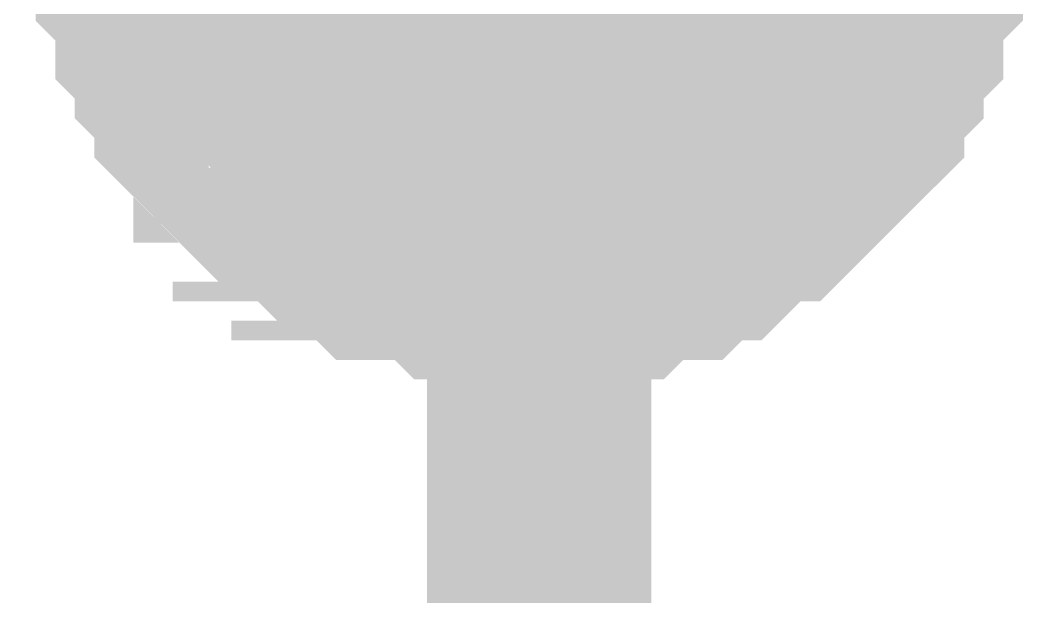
# Model space of a CAD drawing. Header units: inches. Extents: x 0 to 841, y 0 to 594.
# Drawn here: x 424.327 to 425.667, y 141.553 to 142.324 of the extents above; entities that cross this region are included whole.
import ezdxf

# ---------------------------------------------------------------- set-up
doc = ezdxf.new("R2010")
doc.units = ezdxf.units.IN
doc.layers.add('Sheet', color=255, linetype='Continuous')

msp = doc.modelspace()

# ---------------------------------------------------------------- linework, layer by layer
at = {"layer": 'Sheet'}
msp.add_lwpolyline([(424.746, 142.5, 0.508, 0.508, 1), (425.254, 142.5, 0.508, 0.508, 1)], format="xyseb", close=True, dxfattribs=at)
for points in [[(425.0207, 142.49, 0.2997, 0.2997, 0), (425.0207, 137.499, 0.2997, 0.2997, 0), (425.0207, 132.482, 0.2997, 0.2997, 0), (425.0207, 127.491, 0.2997, 0.2997, 0), (425.0207, 122.5001, 0.2997, 0.2997, 0), (425.0207, 117.483, 0.2997, 0.2997, 0), (425.0207, 112.4921, 0.2997, 0.2997, 0), (422.5121, 112.4921, 0.2997, 0.2997, 0)], [(425.0207, 141.9935, 0.2997, 0.2997, 0), (424.9945, 141.9935, 0.2997, 0.2997, 0), (424.9684, 141.9935, 0.2997, 0.2997, 0), (424.9423, 141.9935, 0.2997, 0.2997, 0), (424.9161, 141.9935, 0.2997, 0.2997, 0), (424.89, 142.0196, 0.2997, 0.2997, 0), (424.8639, 142.0196, 0.2997, 0.2997, 0), (424.8377, 142.0196, 0.2997, 0.2997, 0), (424.8116, 142.0196, 0.2997, 0.2997, 0), (424.7855, 142.0458, 0.2997, 0.2997, 0), (424.7594, 142.0458, 0.2997, 0.2997, 0), (424.7594, 142.0719, 0.2997, 0.2997, 0), (424.7332, 142.0719, 0.2997, 0.2997, 0), (424.7071, 142.098, 0.2997, 0.2997, 0), (424.681, 142.098, 0.2997, 0.2997, 0), (424.681, 142.1241, 0.2997, 0.2997, 0), (424.6548, 142.1241, 0.2997, 0.2997, 0), (424.6287, 142.1503, 0.2997, 0.2997, 0), (424.6287, 142.1764, 0.2997, 0.2997, 0), (424.6026, 142.1764, 0.2997, 0.2997, 0), (424.5764, 142.2025, 0.2997, 0.2997, 0), (424.5764, 142.2287, 0.2997, 0.2997, 0), (424.5503, 142.2548, 0.2997, 0.2997, 0), (424.5503, 142.2809, 0.2997, 0.2997, 0), (424.5503, 142.2809, 0.2997, 0.2997, 0), (424.5242, 142.3071, 0.2997, 0.2997, 0), (424.5242, 142.3332, 0.2997, 0.2997, 0), (424.5242, 142.3593, 0.2997, 0.2997, 0), (424.498, 142.3854, 0.2997, 0.2997, 0), (424.498, 142.4116, 0.2997, 0.2997, 0), (424.498, 142.4377, 0.2997, 0.2997, 0), (424.498, 142.4638, 0.2997, 0.2997, 0), (424.498, 142.49, 0.2997, 0.2997, 0)], [(425.0207, 141.9935, 0.2997, 0.2997, 0), (424.9945, 141.9935, 0.2997, 0.2997, 0), (424.9684, 141.9935, 0.2997, 0.2997, 0), (424.9423, 141.9935, 0.2997, 0.2997, 0), (424.9161, 141.9935, 0.2997, 0.2997, 0), (424.89, 142.0196, 0.2997, 0.2997, 0), (424.8639, 142.0196, 0.2997, 0.2997, 0), (424.8377, 142.0196, 0.2997, 0.2997, 0), (424.8116, 142.0196, 0.2997, 0.2997, 0), (424.7855, 142.0458, 0.2997, 0.2997, 0), (424.7594, 142.0458, 0.2997, 0.2997, 0), (424.7594, 142.0719, 0.2997, 0.2997, 0), (424.7332, 142.0719, 0.2997, 0.2997, 0), (424.7071, 142.098, 0.2997, 0.2997, 0), (424.681, 142.098, 0.2997, 0.2997, 0), (424.681, 142.1241, 0.2997, 0.2997, 0), (424.6548, 142.1241, 0.2997, 0.2997, 0), (424.6287, 142.1503, 0.2997, 0.2997, 0), (424.6287, 142.1764, 0.2997, 0.2997, 0), (424.6026, 142.1764, 0.2997, 0.2997, 0), (424.5764, 142.2025, 0.2997, 0.2997, 0), (424.5764, 142.2287, 0.2997, 0.2997, 0), (424.5503, 142.2548, 0.2997, 0.2997, 0), (424.5503, 142.2809, 0.2997, 0.2997, 0), (424.5503, 142.2809, 0.2997, 0.2997, 0), (424.5242, 142.3071, 0.2997, 0.2997, 0), (424.5242, 142.3332, 0.2997, 0.2997, 0), (424.5242, 142.3593, 0.2997, 0.2997, 0), (424.498, 142.3854, 0.2997, 0.2997, 0), (424.498, 142.4116, 0.2997, 0.2997, 0), (424.498, 142.4377, 0.2997, 0.2997, 0), (424.498, 142.4638, 0.2997, 0.2997, 0), (424.498, 142.49, 0.2997, 0.2997, 0)], [(425.0207, 141.9935, 0.2997, 0.2997, 0), (424.9945, 141.9935, 0.2997, 0.2997, 0), (424.9684, 141.9935, 0.2997, 0.2997, 0), (424.9423, 141.9935, 0.2997, 0.2997, 0), (424.9161, 141.9935, 0.2997, 0.2997, 0), (424.89, 142.0196, 0.2997, 0.2997, 0), (424.8639, 142.0196, 0.2997, 0.2997, 0), (424.8377, 142.0196, 0.2997, 0.2997, 0), (424.8116, 142.0196, 0.2997, 0.2997, 0), (424.7855, 142.0458, 0.2997, 0.2997, 0), (424.7594, 142.0458, 0.2997, 0.2997, 0), (424.7594, 142.0719, 0.2997, 0.2997, 0), (424.7332, 142.0719, 0.2997, 0.2997, 0), (424.7071, 142.098, 0.2997, 0.2997, 0), (424.681, 142.098, 0.2997, 0.2997, 0), (424.681, 142.1241, 0.2997, 0.2997, 0), (424.6548, 142.1241, 0.2997, 0.2997, 0), (424.6287, 142.1503, 0.2997, 0.2997, 0), (424.6287, 142.1764, 0.2997, 0.2997, 0), (424.6026, 142.1764, 0.2997, 0.2997, 0), (424.5764, 142.2025, 0.2997, 0.2997, 0), (424.5764, 142.2287, 0.2997, 0.2997, 0), (424.5503, 142.2548, 0.2997, 0.2997, 0), (424.5503, 142.2809, 0.2997, 0.2997, 0), (424.5503, 142.2809, 0.2997, 0.2997, 0), (424.5242, 142.3071, 0.2997, 0.2997, 0), (424.5242, 142.3332, 0.2997, 0.2997, 0), (424.5242, 142.3593, 0.2997, 0.2997, 0), (424.498, 142.3854, 0.2997, 0.2997, 0), (424.498, 142.4116, 0.2997, 0.2997, 0), (424.498, 142.4377, 0.2997, 0.2997, 0), (424.498, 142.4638, 0.2997, 0.2997, 0), (424.498, 142.49, 0.2997, 0.2997, 0)], [(425.0207, 141.9935, 0.2997, 0.2997, 0), (424.9945, 141.9935, 0.2997, 0.2997, 0), (424.9684, 141.9935, 0.2997, 0.2997, 0), (424.9423, 141.9935, 0.2997, 0.2997, 0), (424.9161, 141.9935, 0.2997, 0.2997, 0), (424.89, 142.0196, 0.2997, 0.2997, 0), (424.8639, 142.0196, 0.2997, 0.2997, 0), (424.8377, 142.0196, 0.2997, 0.2997, 0), (424.8116, 142.0196, 0.2997, 0.2997, 0), (424.7855, 142.0458, 0.2997, 0.2997, 0), (424.7594, 142.0458, 0.2997, 0.2997, 0), (424.7594, 142.0719, 0.2997, 0.2997, 0), (424.7332, 142.0719, 0.2997, 0.2997, 0), (424.7071, 142.098, 0.2997, 0.2997, 0), (424.681, 142.098, 0.2997, 0.2997, 0), (424.681, 142.1241, 0.2997, 0.2997, 0), (424.6548, 142.1241, 0.2997, 0.2997, 0), (424.6287, 142.1503, 0.2997, 0.2997, 0), (424.6287, 142.1764, 0.2997, 0.2997, 0), (424.6026, 142.1764, 0.2997, 0.2997, 0), (424.5764, 142.2025, 0.2997, 0.2997, 0), (424.5764, 142.2287, 0.2997, 0.2997, 0), (424.5503, 142.2548, 0.2997, 0.2997, 0), (424.5503, 142.2809, 0.2997, 0.2997, 0), (424.5503, 142.2809, 0.2997, 0.2997, 0), (424.5242, 142.3071, 0.2997, 0.2997, 0), (424.5242, 142.3332, 0.2997, 0.2997, 0), (424.5242, 142.3593, 0.2997, 0.2997, 0), (424.498, 142.3854, 0.2997, 0.2997, 0), (424.498, 142.4116, 0.2997, 0.2997, 0), (424.498, 142.4377, 0.2997, 0.2997, 0), (424.498, 142.4638, 0.2997, 0.2997, 0), (424.498, 142.49, 0.2997, 0.2997, 0)], [(425.0207, 141.9935, 0.2997, 0.2997, 0), (424.9945, 141.9935, 0.2997, 0.2997, 0), (424.9684, 141.9935, 0.2997, 0.2997, 0), (424.9423, 141.9935, 0.2997, 0.2997, 0), (424.9161, 141.9935, 0.2997, 0.2997, 0), (424.89, 142.0196, 0.2997, 0.2997, 0), (424.8639, 142.0196, 0.2997, 0.2997, 0), (424.8377, 142.0196, 0.2997, 0.2997, 0), (424.8116, 142.0196, 0.2997, 0.2997, 0), (424.7855, 142.0458, 0.2997, 0.2997, 0), (424.7594, 142.0458, 0.2997, 0.2997, 0), (424.7594, 142.0719, 0.2997, 0.2997, 0), (424.7332, 142.0719, 0.2997, 0.2997, 0), (424.7071, 142.098, 0.2997, 0.2997, 0), (424.681, 142.098, 0.2997, 0.2997, 0), (424.681, 142.1241, 0.2997, 0.2997, 0), (424.6548, 142.1241, 0.2997, 0.2997, 0), (424.6287, 142.1503, 0.2997, 0.2997, 0), (424.6287, 142.1764, 0.2997, 0.2997, 0), (424.6026, 142.1764, 0.2997, 0.2997, 0), (424.5764, 142.2025, 0.2997, 0.2997, 0), (424.5764, 142.2287, 0.2997, 0.2997, 0), (424.5503, 142.2548, 0.2997, 0.2997, 0), (424.5503, 142.2809, 0.2997, 0.2997, 0), (424.5503, 142.2809, 0.2997, 0.2997, 0), (424.5242, 142.3071, 0.2997, 0.2997, 0), (424.5242, 142.3332, 0.2997, 0.2997, 0), (424.5242, 142.3593, 0.2997, 0.2997, 0), (424.498, 142.3854, 0.2997, 0.2997, 0), (424.498, 142.4116, 0.2997, 0.2997, 0), (424.498, 142.4377, 0.2997, 0.2997, 0), (424.498, 142.4638, 0.2997, 0.2997, 0), (424.498, 142.49, 0.2997, 0.2997, 0)], [(425.0207, 141.9935, 0.2997, 0.2997, 0), (424.9945, 141.9935, 0.2997, 0.2997, 0), (424.9684, 141.9935, 0.2997, 0.2997, 0), (424.9423, 141.9935, 0.2997, 0.2997, 0), (424.9161, 141.9935, 0.2997, 0.2997, 0), (424.89, 142.0196, 0.2997, 0.2997, 0), (424.8639, 142.0196, 0.2997, 0.2997, 0), (424.8377, 142.0196, 0.2997, 0.2997, 0), (424.8116, 142.0196, 0.2997, 0.2997, 0), (424.7855, 142.0458, 0.2997, 0.2997, 0), (424.7594, 142.0458, 0.2997, 0.2997, 0), (424.7594, 142.0719, 0.2997, 0.2997, 0), (424.7332, 142.0719, 0.2997, 0.2997, 0), (424.7071, 142.098, 0.2997, 0.2997, 0), (424.681, 142.098, 0.2997, 0.2997, 0), (424.681, 142.1241, 0.2997, 0.2997, 0), (424.6548, 142.1241, 0.2997, 0.2997, 0), (424.6287, 142.1503, 0.2997, 0.2997, 0), (424.6287, 142.1764, 0.2997, 0.2997, 0), (424.6026, 142.1764, 0.2997, 0.2997, 0), (424.5764, 142.2025, 0.2997, 0.2997, 0), (424.5764, 142.2287, 0.2997, 0.2997, 0), (424.5503, 142.2548, 0.2997, 0.2997, 0), (424.5503, 142.2809, 0.2997, 0.2997, 0), (424.5503, 142.2809, 0.2997, 0.2997, 0), (424.5242, 142.3071, 0.2997, 0.2997, 0), (424.5242, 142.3332, 0.2997, 0.2997, 0), (424.5242, 142.3593, 0.2997, 0.2997, 0), (424.498, 142.3854, 0.2997, 0.2997, 0), (424.498, 142.4116, 0.2997, 0.2997, 0), (424.498, 142.4377, 0.2997, 0.2997, 0), (424.498, 142.4638, 0.2997, 0.2997, 0), (424.498, 142.49, 0.2997, 0.2997, 0)], [(425.5172, 142.49, 0.2997, 0.2997, 0), (425.5172, 142.4638, 0.2997, 0.2997, 0), (425.5172, 142.4377, 0.2997, 0.2997, 0), (425.5172, 142.4116, 0.2997, 0.2997, 0), (425.5172, 142.3854, 0.2997, 0.2997, 0), (425.491, 142.3593, 0.2997, 0.2997, 0), (425.491, 142.3332, 0.2997, 0.2997, 0), (425.491, 142.3071, 0.2997, 0.2997, 0), (425.4649, 142.2809, 0.2997, 0.2997, 0), (425.4649, 142.2809, 0.2997, 0.2997, 0), (425.4649, 142.2548, 0.2997, 0.2997, 0), (425.4388, 142.2287, 0.2997, 0.2997, 0), (425.4388, 142.2025, 0.2997, 0.2997, 0), (425.4126, 142.1764, 0.2997, 0.2997, 0), (425.4126, 142.1764, 0.2997, 0.2997, 0), (425.3865, 142.1503, 0.2997, 0.2997, 0), (425.3604, 142.1241, 0.2997, 0.2997, 0), (425.3604, 142.1241, 0.2997, 0.2997, 0), (425.3342, 142.098, 0.2997, 0.2997, 0), (425.3081, 142.098, 0.2997, 0.2997, 0), (425.282, 142.0719, 0.2997, 0.2997, 0), (425.282, 142.0719, 0.2997, 0.2997, 0), (425.2558, 142.0458, 0.2997, 0.2997, 0), (425.2297, 142.0458, 0.2997, 0.2997, 0), (425.2036, 142.0196, 0.2997, 0.2997, 0), (425.1774, 142.0196, 0.2997, 0.2997, 0), (425.1513, 142.0196, 0.2997, 0.2997, 0), (425.1513, 142.0196, 0.2997, 0.2997, 0), (425.1252, 141.9935, 0.2997, 0.2997, 0), (425.0991, 141.9935, 0.2997, 0.2997, 0), (425.0729, 141.9935, 0.2997, 0.2997, 0), (425.0468, 141.9935, 0.2997, 0.2997, 0), (425.0207, 141.9935, 0.2997, 0.2997, 0)], [(425.5172, 142.49, 0.2997, 0.2997, 0), (425.5172, 142.4638, 0.2997, 0.2997, 0), (425.5172, 142.4377, 0.2997, 0.2997, 0), (425.5172, 142.4116, 0.2997, 0.2997, 0), (425.5172, 142.3854, 0.2997, 0.2997, 0), (425.491, 142.3593, 0.2997, 0.2997, 0), (425.491, 142.3332, 0.2997, 0.2997, 0), (425.491, 142.3071, 0.2997, 0.2997, 0), (425.4649, 142.2809, 0.2997, 0.2997, 0), (425.4649, 142.2809, 0.2997, 0.2997, 0), (425.4649, 142.2548, 0.2997, 0.2997, 0), (425.4388, 142.2287, 0.2997, 0.2997, 0), (425.4388, 142.2025, 0.2997, 0.2997, 0), (425.4126, 142.1764, 0.2997, 0.2997, 0), (425.4126, 142.1764, 0.2997, 0.2997, 0), (425.3865, 142.1503, 0.2997, 0.2997, 0), (425.3604, 142.1241, 0.2997, 0.2997, 0), (425.3604, 142.1241, 0.2997, 0.2997, 0), (425.3342, 142.098, 0.2997, 0.2997, 0), (425.3081, 142.098, 0.2997, 0.2997, 0), (425.282, 142.0719, 0.2997, 0.2997, 0), (425.282, 142.0719, 0.2997, 0.2997, 0), (425.2558, 142.0458, 0.2997, 0.2997, 0), (425.2297, 142.0458, 0.2997, 0.2997, 0), (425.2036, 142.0196, 0.2997, 0.2997, 0), (425.1774, 142.0196, 0.2997, 0.2997, 0), (425.1513, 142.0196, 0.2997, 0.2997, 0), (425.1513, 142.0196, 0.2997, 0.2997, 0), (425.1252, 141.9935, 0.2997, 0.2997, 0), (425.0991, 141.9935, 0.2997, 0.2997, 0), (425.0729, 141.9935, 0.2997, 0.2997, 0), (425.0468, 141.9935, 0.2997, 0.2997, 0), (425.0207, 141.9935, 0.2997, 0.2997, 0)], [(425.5172, 142.49, 0.2997, 0.2997, 0), (425.5172, 142.4638, 0.2997, 0.2997, 0), (425.5172, 142.4377, 0.2997, 0.2997, 0), (425.5172, 142.4116, 0.2997, 0.2997, 0), (425.5172, 142.3854, 0.2997, 0.2997, 0), (425.491, 142.3593, 0.2997, 0.2997, 0), (425.491, 142.3332, 0.2997, 0.2997, 0), (425.491, 142.3071, 0.2997, 0.2997, 0), (425.4649, 142.2809, 0.2997, 0.2997, 0), (425.4649, 142.2809, 0.2997, 0.2997, 0), (425.4649, 142.2548, 0.2997, 0.2997, 0), (425.4388, 142.2287, 0.2997, 0.2997, 0), (425.4388, 142.2025, 0.2997, 0.2997, 0), (425.4126, 142.1764, 0.2997, 0.2997, 0), (425.4126, 142.1764, 0.2997, 0.2997, 0), (425.3865, 142.1503, 0.2997, 0.2997, 0), (425.3604, 142.1241, 0.2997, 0.2997, 0), (425.3604, 142.1241, 0.2997, 0.2997, 0), (425.3342, 142.098, 0.2997, 0.2997, 0), (425.3081, 142.098, 0.2997, 0.2997, 0), (425.282, 142.0719, 0.2997, 0.2997, 0), (425.282, 142.0719, 0.2997, 0.2997, 0), (425.2558, 142.0458, 0.2997, 0.2997, 0), (425.2297, 142.0458, 0.2997, 0.2997, 0), (425.2036, 142.0196, 0.2997, 0.2997, 0), (425.1774, 142.0196, 0.2997, 0.2997, 0), (425.1513, 142.0196, 0.2997, 0.2997, 0), (425.1513, 142.0196, 0.2997, 0.2997, 0), (425.1252, 141.9935, 0.2997, 0.2997, 0), (425.0991, 141.9935, 0.2997, 0.2997, 0), (425.0729, 141.9935, 0.2997, 0.2997, 0), (425.0468, 141.9935, 0.2997, 0.2997, 0), (425.0207, 141.9935, 0.2997, 0.2997, 0)], [(425.5172, 142.49, 0.2997, 0.2997, 0), (425.5172, 142.4638, 0.2997, 0.2997, 0), (425.5172, 142.4377, 0.2997, 0.2997, 0), (425.5172, 142.4116, 0.2997, 0.2997, 0), (425.5172, 142.3854, 0.2997, 0.2997, 0), (425.491, 142.3593, 0.2997, 0.2997, 0), (425.491, 142.3332, 0.2997, 0.2997, 0), (425.491, 142.3071, 0.2997, 0.2997, 0), (425.4649, 142.2809, 0.2997, 0.2997, 0), (425.4649, 142.2809, 0.2997, 0.2997, 0), (425.4649, 142.2548, 0.2997, 0.2997, 0), (425.4388, 142.2287, 0.2997, 0.2997, 0), (425.4388, 142.2025, 0.2997, 0.2997, 0), (425.4126, 142.1764, 0.2997, 0.2997, 0), (425.4126, 142.1764, 0.2997, 0.2997, 0), (425.3865, 142.1503, 0.2997, 0.2997, 0), (425.3604, 142.1241, 0.2997, 0.2997, 0), (425.3604, 142.1241, 0.2997, 0.2997, 0), (425.3342, 142.098, 0.2997, 0.2997, 0), (425.3081, 142.098, 0.2997, 0.2997, 0), (425.282, 142.0719, 0.2997, 0.2997, 0), (425.282, 142.0719, 0.2997, 0.2997, 0), (425.2558, 142.0458, 0.2997, 0.2997, 0), (425.2297, 142.0458, 0.2997, 0.2997, 0), (425.2036, 142.0196, 0.2997, 0.2997, 0), (425.1774, 142.0196, 0.2997, 0.2997, 0), (425.1513, 142.0196, 0.2997, 0.2997, 0), (425.1513, 142.0196, 0.2997, 0.2997, 0), (425.1252, 141.9935, 0.2997, 0.2997, 0), (425.0991, 141.9935, 0.2997, 0.2997, 0), (425.0729, 141.9935, 0.2997, 0.2997, 0), (425.0468, 141.9935, 0.2997, 0.2997, 0), (425.0207, 141.9935, 0.2997, 0.2997, 0)], [(425.5172, 142.49, 0.2997, 0.2997, 0), (425.5172, 142.4638, 0.2997, 0.2997, 0), (425.5172, 142.4377, 0.2997, 0.2997, 0), (425.5172, 142.4116, 0.2997, 0.2997, 0), (425.5172, 142.3854, 0.2997, 0.2997, 0), (425.491, 142.3593, 0.2997, 0.2997, 0), (425.491, 142.3332, 0.2997, 0.2997, 0), (425.491, 142.3071, 0.2997, 0.2997, 0), (425.4649, 142.2809, 0.2997, 0.2997, 0), (425.4649, 142.2809, 0.2997, 0.2997, 0), (425.4649, 142.2548, 0.2997, 0.2997, 0), (425.4388, 142.2287, 0.2997, 0.2997, 0), (425.4388, 142.2025, 0.2997, 0.2997, 0), (425.4126, 142.1764, 0.2997, 0.2997, 0), (425.4126, 142.1764, 0.2997, 0.2997, 0), (425.3865, 142.1503, 0.2997, 0.2997, 0), (425.3604, 142.1241, 0.2997, 0.2997, 0), (425.3604, 142.1241, 0.2997, 0.2997, 0), (425.3342, 142.098, 0.2997, 0.2997, 0), (425.3081, 142.098, 0.2997, 0.2997, 0), (425.282, 142.0719, 0.2997, 0.2997, 0), (425.282, 142.0719, 0.2997, 0.2997, 0), (425.2558, 142.0458, 0.2997, 0.2997, 0), (425.2297, 142.0458, 0.2997, 0.2997, 0), (425.2036, 142.0196, 0.2997, 0.2997, 0), (425.1774, 142.0196, 0.2997, 0.2997, 0), (425.1513, 142.0196, 0.2997, 0.2997, 0), (425.1513, 142.0196, 0.2997, 0.2997, 0), (425.1252, 141.9935, 0.2997, 0.2997, 0), (425.0991, 141.9935, 0.2997, 0.2997, 0), (425.0729, 141.9935, 0.2997, 0.2997, 0), (425.0468, 141.9935, 0.2997, 0.2997, 0), (425.0207, 141.9935, 0.2997, 0.2997, 0)], [(425.5172, 142.49, 0.2997, 0.2997, 0), (425.5172, 142.4638, 0.2997, 0.2997, 0), (425.5172, 142.4377, 0.2997, 0.2997, 0), (425.5172, 142.4116, 0.2997, 0.2997, 0), (425.5172, 142.3854, 0.2997, 0.2997, 0), (425.491, 142.3593, 0.2997, 0.2997, 0), (425.491, 142.3332, 0.2997, 0.2997, 0), (425.491, 142.3071, 0.2997, 0.2997, 0), (425.4649, 142.2809, 0.2997, 0.2997, 0), (425.4649, 142.2809, 0.2997, 0.2997, 0), (425.4649, 142.2548, 0.2997, 0.2997, 0), (425.4388, 142.2287, 0.2997, 0.2997, 0), (425.4388, 142.2025, 0.2997, 0.2997, 0), (425.4126, 142.1764, 0.2997, 0.2997, 0), (425.4126, 142.1764, 0.2997, 0.2997, 0), (425.3865, 142.1503, 0.2997, 0.2997, 0), (425.3604, 142.1241, 0.2997, 0.2997, 0), (425.3604, 142.1241, 0.2997, 0.2997, 0), (425.3342, 142.098, 0.2997, 0.2997, 0), (425.3081, 142.098, 0.2997, 0.2997, 0), (425.282, 142.0719, 0.2997, 0.2997, 0), (425.282, 142.0719, 0.2997, 0.2997, 0), (425.2558, 142.0458, 0.2997, 0.2997, 0), (425.2297, 142.0458, 0.2997, 0.2997, 0), (425.2036, 142.0196, 0.2997, 0.2997, 0), (425.1774, 142.0196, 0.2997, 0.2997, 0), (425.1513, 142.0196, 0.2997, 0.2997, 0), (425.1513, 142.0196, 0.2997, 0.2997, 0), (425.1252, 141.9935, 0.2997, 0.2997, 0), (425.0991, 141.9935, 0.2997, 0.2997, 0), (425.0729, 141.9935, 0.2997, 0.2997, 0), (425.0468, 141.9935, 0.2997, 0.2997, 0), (425.0207, 141.9935, 0.2997, 0.2997, 0)], [(425.0207, 141.9935, 0.0991, 0.0991, 0), (424.9945, 141.9935, 0.0991, 0.0991, 0), (424.9684, 141.9935, 0.0991, 0.0991, 0), (424.9423, 141.9935, 0.0991, 0.0991, 0), (424.9161, 141.9935, 0.0991, 0.0991, 0), (424.89, 142.0196, 0.0991, 0.0991, 0), (424.8639, 142.0196, 0.0991, 0.0991, 0), (424.8377, 142.0196, 0.0991, 0.0991, 0), (424.8116, 142.0196, 0.0991, 0.0991, 0), (424.7855, 142.0458, 0.0991, 0.0991, 0), (424.7594, 142.0458, 0.0991, 0.0991, 0), (424.7594, 142.0719, 0.0991, 0.0991, 0), (424.7332, 142.0719, 0.0991, 0.0991, 0), (424.7071, 142.098, 0.0991, 0.0991, 0), (424.681, 142.098, 0.0991, 0.0991, 0), (424.681, 142.1241, 0.0991, 0.0991, 0), (424.6548, 142.1241, 0.0991, 0.0991, 0), (424.6287, 142.1503, 0.0991, 0.0991, 0), (424.6287, 142.1764, 0.0991, 0.0991, 0), (424.6026, 142.1764, 0.0991, 0.0991, 0), (424.5764, 142.2025, 0.0991, 0.0991, 0), (424.5764, 142.2287, 0.0991, 0.0991, 0), (424.5503, 142.2548, 0.0991, 0.0991, 0), (424.5503, 142.2809, 0.0991, 0.0991, 0), (424.5503, 142.2809, 0.0991, 0.0991, 0), (424.5242, 142.3071, 0.0991, 0.0991, 0), (424.5242, 142.3332, 0.0991, 0.0991, 0), (424.5242, 142.3593, 0.0991, 0.0991, 0), (424.498, 142.3854, 0.0991, 0.0991, 0)], [(425.0207, 141.9935, 0.0991, 0.0991, 0), (424.9945, 141.9935, 0.0991, 0.0991, 0), (424.9684, 141.9935, 0.0991, 0.0991, 0), (424.9423, 141.9935, 0.0991, 0.0991, 0), (424.9161, 141.9935, 0.0991, 0.0991, 0), (424.89, 142.0196, 0.0991, 0.0991, 0), (424.8639, 142.0196, 0.0991, 0.0991, 0), (424.8377, 142.0196, 0.0991, 0.0991, 0), (424.8116, 142.0196, 0.0991, 0.0991, 0), (424.7855, 142.0458, 0.0991, 0.0991, 0), (424.7594, 142.0458, 0.0991, 0.0991, 0), (424.7594, 142.0719, 0.0991, 0.0991, 0), (424.7332, 142.0719, 0.0991, 0.0991, 0), (424.7071, 142.098, 0.0991, 0.0991, 0), (424.681, 142.098, 0.0991, 0.0991, 0), (424.681, 142.1241, 0.0991, 0.0991, 0), (424.6548, 142.1241, 0.0991, 0.0991, 0), (424.6287, 142.1503, 0.0991, 0.0991, 0), (424.6287, 142.1764, 0.0991, 0.0991, 0), (424.6026, 142.1764, 0.0991, 0.0991, 0), (424.5764, 142.2025, 0.0991, 0.0991, 0), (424.5764, 142.2287, 0.0991, 0.0991, 0), (424.5503, 142.2548, 0.0991, 0.0991, 0), (424.5503, 142.2809, 0.0991, 0.0991, 0), (424.5503, 142.2809, 0.0991, 0.0991, 0), (424.5242, 142.3071, 0.0991, 0.0991, 0), (424.5242, 142.3332, 0.0991, 0.0991, 0), (424.5242, 142.3593, 0.0991, 0.0991, 0), (424.498, 142.3854, 0.0991, 0.0991, 0)], [(425.0207, 141.9935, 0.0991, 0.0991, 0), (424.9945, 141.9935, 0.0991, 0.0991, 0), (424.9684, 141.9935, 0.0991, 0.0991, 0), (424.9423, 141.9935, 0.0991, 0.0991, 0), (424.9161, 141.9935, 0.0991, 0.0991, 0), (424.89, 142.0196, 0.0991, 0.0991, 0), (424.8639, 142.0196, 0.0991, 0.0991, 0), (424.8377, 142.0196, 0.0991, 0.0991, 0), (424.8116, 142.0196, 0.0991, 0.0991, 0), (424.7855, 142.0458, 0.0991, 0.0991, 0), (424.7594, 142.0458, 0.0991, 0.0991, 0), (424.7594, 142.0719, 0.0991, 0.0991, 0), (424.7332, 142.0719, 0.0991, 0.0991, 0), (424.7071, 142.098, 0.0991, 0.0991, 0), (424.681, 142.098, 0.0991, 0.0991, 0), (424.681, 142.1241, 0.0991, 0.0991, 0), (424.6548, 142.1241, 0.0991, 0.0991, 0), (424.6287, 142.1503, 0.0991, 0.0991, 0), (424.6287, 142.1764, 0.0991, 0.0991, 0), (424.6026, 142.1764, 0.0991, 0.0991, 0), (424.5764, 142.2025, 0.0991, 0.0991, 0), (424.5764, 142.2287, 0.0991, 0.0991, 0), (424.5503, 142.2548, 0.0991, 0.0991, 0), (424.5503, 142.2809, 0.0991, 0.0991, 0), (424.5503, 142.2809, 0.0991, 0.0991, 0), (424.5242, 142.3071, 0.0991, 0.0991, 0), (424.5242, 142.3332, 0.0991, 0.0991, 0), (424.5242, 142.3593, 0.0991, 0.0991, 0), (424.498, 142.3854, 0.0991, 0.0991, 0)], [(425.0207, 141.9935, 0.0991, 0.0991, 0), (424.9945, 141.9935, 0.0991, 0.0991, 0), (424.9684, 141.9935, 0.0991, 0.0991, 0), (424.9423, 141.9935, 0.0991, 0.0991, 0), (424.9161, 141.9935, 0.0991, 0.0991, 0), (424.89, 142.0196, 0.0991, 0.0991, 0), (424.8639, 142.0196, 0.0991, 0.0991, 0), (424.8377, 142.0196, 0.0991, 0.0991, 0), (424.8116, 142.0196, 0.0991, 0.0991, 0), (424.7855, 142.0458, 0.0991, 0.0991, 0), (424.7594, 142.0458, 0.0991, 0.0991, 0), (424.7594, 142.0719, 0.0991, 0.0991, 0), (424.7332, 142.0719, 0.0991, 0.0991, 0), (424.7071, 142.098, 0.0991, 0.0991, 0), (424.681, 142.098, 0.0991, 0.0991, 0), (424.681, 142.1241, 0.0991, 0.0991, 0), (424.6548, 142.1241, 0.0991, 0.0991, 0), (424.6287, 142.1503, 0.0991, 0.0991, 0), (424.6287, 142.1764, 0.0991, 0.0991, 0), (424.6026, 142.1764, 0.0991, 0.0991, 0), (424.5764, 142.2025, 0.0991, 0.0991, 0), (424.5764, 142.2287, 0.0991, 0.0991, 0), (424.5503, 142.2548, 0.0991, 0.0991, 0), (424.5503, 142.2809, 0.0991, 0.0991, 0), (424.5503, 142.2809, 0.0991, 0.0991, 0), (424.5242, 142.3071, 0.0991, 0.0991, 0), (424.5242, 142.3332, 0.0991, 0.0991, 0), (424.5242, 142.3593, 0.0991, 0.0991, 0), (424.498, 142.3854, 0.0991, 0.0991, 0)], [(425.0207, 141.9935, 0.0991, 0.0991, 0), (424.9945, 141.9935, 0.0991, 0.0991, 0), (424.9684, 141.9935, 0.0991, 0.0991, 0), (424.9423, 141.9935, 0.0991, 0.0991, 0), (424.9161, 141.9935, 0.0991, 0.0991, 0), (424.89, 142.0196, 0.0991, 0.0991, 0), (424.8639, 142.0196, 0.0991, 0.0991, 0), (424.8377, 142.0196, 0.0991, 0.0991, 0), (424.8116, 142.0196, 0.0991, 0.0991, 0), (424.7855, 142.0458, 0.0991, 0.0991, 0), (424.7594, 142.0458, 0.0991, 0.0991, 0), (424.7594, 142.0719, 0.0991, 0.0991, 0), (424.7332, 142.0719, 0.0991, 0.0991, 0), (424.7071, 142.098, 0.0991, 0.0991, 0), (424.681, 142.098, 0.0991, 0.0991, 0), (424.681, 142.1241, 0.0991, 0.0991, 0), (424.6548, 142.1241, 0.0991, 0.0991, 0), (424.6287, 142.1503, 0.0991, 0.0991, 0), (424.6287, 142.1764, 0.0991, 0.0991, 0), (424.6026, 142.1764, 0.0991, 0.0991, 0), (424.5764, 142.2025, 0.0991, 0.0991, 0), (424.5764, 142.2287, 0.0991, 0.0991, 0), (424.5503, 142.2548, 0.0991, 0.0991, 0), (424.5503, 142.2809, 0.0991, 0.0991, 0), (424.5503, 142.2809, 0.0991, 0.0991, 0), (424.5242, 142.3071, 0.0991, 0.0991, 0), (424.5242, 142.3332, 0.0991, 0.0991, 0), (424.5242, 142.3593, 0.0991, 0.0991, 0), (424.498, 142.3854, 0.0991, 0.0991, 0)], [(425.0207, 141.9935, 0.0991, 0.0991, 0), (424.9945, 141.9935, 0.0991, 0.0991, 0), (424.9684, 141.9935, 0.0991, 0.0991, 0), (424.9423, 141.9935, 0.0991, 0.0991, 0), (424.9161, 141.9935, 0.0991, 0.0991, 0), (424.89, 142.0196, 0.0991, 0.0991, 0), (424.8639, 142.0196, 0.0991, 0.0991, 0), (424.8377, 142.0196, 0.0991, 0.0991, 0), (424.8116, 142.0196, 0.0991, 0.0991, 0), (424.7855, 142.0458, 0.0991, 0.0991, 0), (424.7594, 142.0458, 0.0991, 0.0991, 0), (424.7594, 142.0719, 0.0991, 0.0991, 0), (424.7332, 142.0719, 0.0991, 0.0991, 0), (424.7071, 142.098, 0.0991, 0.0991, 0), (424.681, 142.098, 0.0991, 0.0991, 0), (424.681, 142.1241, 0.0991, 0.0991, 0), (424.6548, 142.1241, 0.0991, 0.0991, 0), (424.6287, 142.1503, 0.0991, 0.0991, 0), (424.6287, 142.1764, 0.0991, 0.0991, 0), (424.6026, 142.1764, 0.0991, 0.0991, 0), (424.5764, 142.2025, 0.0991, 0.0991, 0), (424.5764, 142.2287, 0.0991, 0.0991, 0), (424.5503, 142.2548, 0.0991, 0.0991, 0), (424.5503, 142.2809, 0.0991, 0.0991, 0), (424.5503, 142.2809, 0.0991, 0.0991, 0), (424.5242, 142.3071, 0.0991, 0.0991, 0), (424.5242, 142.3332, 0.0991, 0.0991, 0), (424.5242, 142.3593, 0.0991, 0.0991, 0), (424.498, 142.3854, 0.0991, 0.0991, 0)], [(425.5172, 142.3854, 0.0991, 0.0991, 0), (425.491, 142.3593, 0.0991, 0.0991, 0), (425.491, 142.3332, 0.0991, 0.0991, 0), (425.491, 142.3071, 0.0991, 0.0991, 0), (425.4649, 142.2809, 0.0991, 0.0991, 0), (425.4649, 142.2809, 0.0991, 0.0991, 0), (425.4649, 142.2548, 0.0991, 0.0991, 0), (425.4388, 142.2287, 0.0991, 0.0991, 0), (425.4388, 142.2025, 0.0991, 0.0991, 0), (425.4126, 142.1764, 0.0991, 0.0991, 0), (425.4126, 142.1764, 0.0991, 0.0991, 0), (425.3865, 142.1503, 0.0991, 0.0991, 0), (425.3604, 142.1241, 0.0991, 0.0991, 0), (425.3604, 142.1241, 0.0991, 0.0991, 0), (425.3342, 142.098, 0.0991, 0.0991, 0), (425.3081, 142.098, 0.0991, 0.0991, 0), (425.282, 142.0719, 0.0991, 0.0991, 0), (425.282, 142.0719, 0.0991, 0.0991, 0), (425.2558, 142.0458, 0.0991, 0.0991, 0), (425.2297, 142.0458, 0.0991, 0.0991, 0), (425.2036, 142.0196, 0.0991, 0.0991, 0), (425.1774, 142.0196, 0.0991, 0.0991, 0), (425.1513, 142.0196, 0.0991, 0.0991, 0), (425.1513, 142.0196, 0.0991, 0.0991, 0), (425.1252, 141.9935, 0.0991, 0.0991, 0), (425.0991, 141.9935, 0.0991, 0.0991, 0), (425.0729, 141.9935, 0.0991, 0.0991, 0), (425.0468, 141.9935, 0.0991, 0.0991, 0), (425.0207, 141.9935, 0.0991, 0.0991, 0)], [(425.5172, 142.3854, 0.0991, 0.0991, 0), (425.491, 142.3593, 0.0991, 0.0991, 0), (425.491, 142.3332, 0.0991, 0.0991, 0), (425.491, 142.3071, 0.0991, 0.0991, 0), (425.4649, 142.2809, 0.0991, 0.0991, 0), (425.4649, 142.2809, 0.0991, 0.0991, 0), (425.4649, 142.2548, 0.0991, 0.0991, 0), (425.4388, 142.2287, 0.0991, 0.0991, 0), (425.4388, 142.2025, 0.0991, 0.0991, 0), (425.4126, 142.1764, 0.0991, 0.0991, 0), (425.4126, 142.1764, 0.0991, 0.0991, 0), (425.3865, 142.1503, 0.0991, 0.0991, 0), (425.3604, 142.1241, 0.0991, 0.0991, 0), (425.3604, 142.1241, 0.0991, 0.0991, 0), (425.3342, 142.098, 0.0991, 0.0991, 0), (425.3081, 142.098, 0.0991, 0.0991, 0), (425.282, 142.0719, 0.0991, 0.0991, 0), (425.282, 142.0719, 0.0991, 0.0991, 0), (425.2558, 142.0458, 0.0991, 0.0991, 0), (425.2297, 142.0458, 0.0991, 0.0991, 0), (425.2036, 142.0196, 0.0991, 0.0991, 0), (425.1774, 142.0196, 0.0991, 0.0991, 0), (425.1513, 142.0196, 0.0991, 0.0991, 0), (425.1513, 142.0196, 0.0991, 0.0991, 0), (425.1252, 141.9935, 0.0991, 0.0991, 0), (425.0991, 141.9935, 0.0991, 0.0991, 0), (425.0729, 141.9935, 0.0991, 0.0991, 0), (425.0468, 141.9935, 0.0991, 0.0991, 0), (425.0207, 141.9935, 0.0991, 0.0991, 0)], [(425.5172, 142.3854, 0.0991, 0.0991, 0), (425.491, 142.3593, 0.0991, 0.0991, 0), (425.491, 142.3332, 0.0991, 0.0991, 0), (425.491, 142.3071, 0.0991, 0.0991, 0), (425.4649, 142.2809, 0.0991, 0.0991, 0), (425.4649, 142.2809, 0.0991, 0.0991, 0), (425.4649, 142.2548, 0.0991, 0.0991, 0), (425.4388, 142.2287, 0.0991, 0.0991, 0), (425.4388, 142.2025, 0.0991, 0.0991, 0), (425.4126, 142.1764, 0.0991, 0.0991, 0), (425.4126, 142.1764, 0.0991, 0.0991, 0), (425.3865, 142.1503, 0.0991, 0.0991, 0), (425.3604, 142.1241, 0.0991, 0.0991, 0), (425.3604, 142.1241, 0.0991, 0.0991, 0), (425.3342, 142.098, 0.0991, 0.0991, 0), (425.3081, 142.098, 0.0991, 0.0991, 0), (425.282, 142.0719, 0.0991, 0.0991, 0), (425.282, 142.0719, 0.0991, 0.0991, 0), (425.2558, 142.0458, 0.0991, 0.0991, 0), (425.2297, 142.0458, 0.0991, 0.0991, 0), (425.2036, 142.0196, 0.0991, 0.0991, 0), (425.1774, 142.0196, 0.0991, 0.0991, 0), (425.1513, 142.0196, 0.0991, 0.0991, 0), (425.1513, 142.0196, 0.0991, 0.0991, 0), (425.1252, 141.9935, 0.0991, 0.0991, 0), (425.0991, 141.9935, 0.0991, 0.0991, 0), (425.0729, 141.9935, 0.0991, 0.0991, 0), (425.0468, 141.9935, 0.0991, 0.0991, 0), (425.0207, 141.9935, 0.0991, 0.0991, 0)], [(425.5172, 142.3854, 0.0991, 0.0991, 0), (425.491, 142.3593, 0.0991, 0.0991, 0), (425.491, 142.3332, 0.0991, 0.0991, 0), (425.491, 142.3071, 0.0991, 0.0991, 0), (425.4649, 142.2809, 0.0991, 0.0991, 0), (425.4649, 142.2809, 0.0991, 0.0991, 0), (425.4649, 142.2548, 0.0991, 0.0991, 0), (425.4388, 142.2287, 0.0991, 0.0991, 0), (425.4388, 142.2025, 0.0991, 0.0991, 0), (425.4126, 142.1764, 0.0991, 0.0991, 0), (425.4126, 142.1764, 0.0991, 0.0991, 0), (425.3865, 142.1503, 0.0991, 0.0991, 0), (425.3604, 142.1241, 0.0991, 0.0991, 0), (425.3604, 142.1241, 0.0991, 0.0991, 0), (425.3342, 142.098, 0.0991, 0.0991, 0), (425.3081, 142.098, 0.0991, 0.0991, 0), (425.282, 142.0719, 0.0991, 0.0991, 0), (425.282, 142.0719, 0.0991, 0.0991, 0), (425.2558, 142.0458, 0.0991, 0.0991, 0), (425.2297, 142.0458, 0.0991, 0.0991, 0), (425.2036, 142.0196, 0.0991, 0.0991, 0), (425.1774, 142.0196, 0.0991, 0.0991, 0), (425.1513, 142.0196, 0.0991, 0.0991, 0), (425.1513, 142.0196, 0.0991, 0.0991, 0), (425.1252, 141.9935, 0.0991, 0.0991, 0), (425.0991, 141.9935, 0.0991, 0.0991, 0), (425.0729, 141.9935, 0.0991, 0.0991, 0), (425.0468, 141.9935, 0.0991, 0.0991, 0), (425.0207, 141.9935, 0.0991, 0.0991, 0)], [(425.5172, 142.3854, 0.0991, 0.0991, 0), (425.491, 142.3593, 0.0991, 0.0991, 0), (425.491, 142.3332, 0.0991, 0.0991, 0), (425.491, 142.3071, 0.0991, 0.0991, 0), (425.4649, 142.2809, 0.0991, 0.0991, 0), (425.4649, 142.2809, 0.0991, 0.0991, 0), (425.4649, 142.2548, 0.0991, 0.0991, 0), (425.4388, 142.2287, 0.0991, 0.0991, 0), (425.4388, 142.2025, 0.0991, 0.0991, 0), (425.4126, 142.1764, 0.0991, 0.0991, 0), (425.4126, 142.1764, 0.0991, 0.0991, 0), (425.3865, 142.1503, 0.0991, 0.0991, 0), (425.3604, 142.1241, 0.0991, 0.0991, 0), (425.3604, 142.1241, 0.0991, 0.0991, 0), (425.3342, 142.098, 0.0991, 0.0991, 0), (425.3081, 142.098, 0.0991, 0.0991, 0), (425.282, 142.0719, 0.0991, 0.0991, 0), (425.282, 142.0719, 0.0991, 0.0991, 0), (425.2558, 142.0458, 0.0991, 0.0991, 0), (425.2297, 142.0458, 0.0991, 0.0991, 0), (425.2036, 142.0196, 0.0991, 0.0991, 0), (425.1774, 142.0196, 0.0991, 0.0991, 0), (425.1513, 142.0196, 0.0991, 0.0991, 0), (425.1513, 142.0196, 0.0991, 0.0991, 0), (425.1252, 141.9935, 0.0991, 0.0991, 0), (425.0991, 141.9935, 0.0991, 0.0991, 0), (425.0729, 141.9935, 0.0991, 0.0991, 0), (425.0468, 141.9935, 0.0991, 0.0991, 0), (425.0207, 141.9935, 0.0991, 0.0991, 0)], [(425.5172, 142.3854, 0.0991, 0.0991, 0), (425.491, 142.3593, 0.0991, 0.0991, 0), (425.491, 142.3332, 0.0991, 0.0991, 0), (425.491, 142.3071, 0.0991, 0.0991, 0), (425.4649, 142.2809, 0.0991, 0.0991, 0), (425.4649, 142.2809, 0.0991, 0.0991, 0), (425.4649, 142.2548, 0.0991, 0.0991, 0), (425.4388, 142.2287, 0.0991, 0.0991, 0), (425.4388, 142.2025, 0.0991, 0.0991, 0), (425.4126, 142.1764, 0.0991, 0.0991, 0), (425.4126, 142.1764, 0.0991, 0.0991, 0), (425.3865, 142.1503, 0.0991, 0.0991, 0), (425.3604, 142.1241, 0.0991, 0.0991, 0), (425.3604, 142.1241, 0.0991, 0.0991, 0), (425.3342, 142.098, 0.0991, 0.0991, 0), (425.3081, 142.098, 0.0991, 0.0991, 0), (425.282, 142.0719, 0.0991, 0.0991, 0), (425.282, 142.0719, 0.0991, 0.0991, 0), (425.2558, 142.0458, 0.0991, 0.0991, 0), (425.2297, 142.0458, 0.0991, 0.0991, 0), (425.2036, 142.0196, 0.0991, 0.0991, 0), (425.1774, 142.0196, 0.0991, 0.0991, 0), (425.1513, 142.0196, 0.0991, 0.0991, 0), (425.1513, 142.0196, 0.0991, 0.0991, 0), (425.1252, 141.9935, 0.0991, 0.0991, 0), (425.0991, 141.9935, 0.0991, 0.0991, 0), (425.0729, 141.9935, 0.0991, 0.0991, 0), (425.0468, 141.9935, 0.0991, 0.0991, 0), (425.0207, 141.9935, 0.0991, 0.0991, 0)]]:
    msp.add_lwpolyline(points, format="xyseb", dxfattribs=at)

doc.saveas('drawing.dxf')
